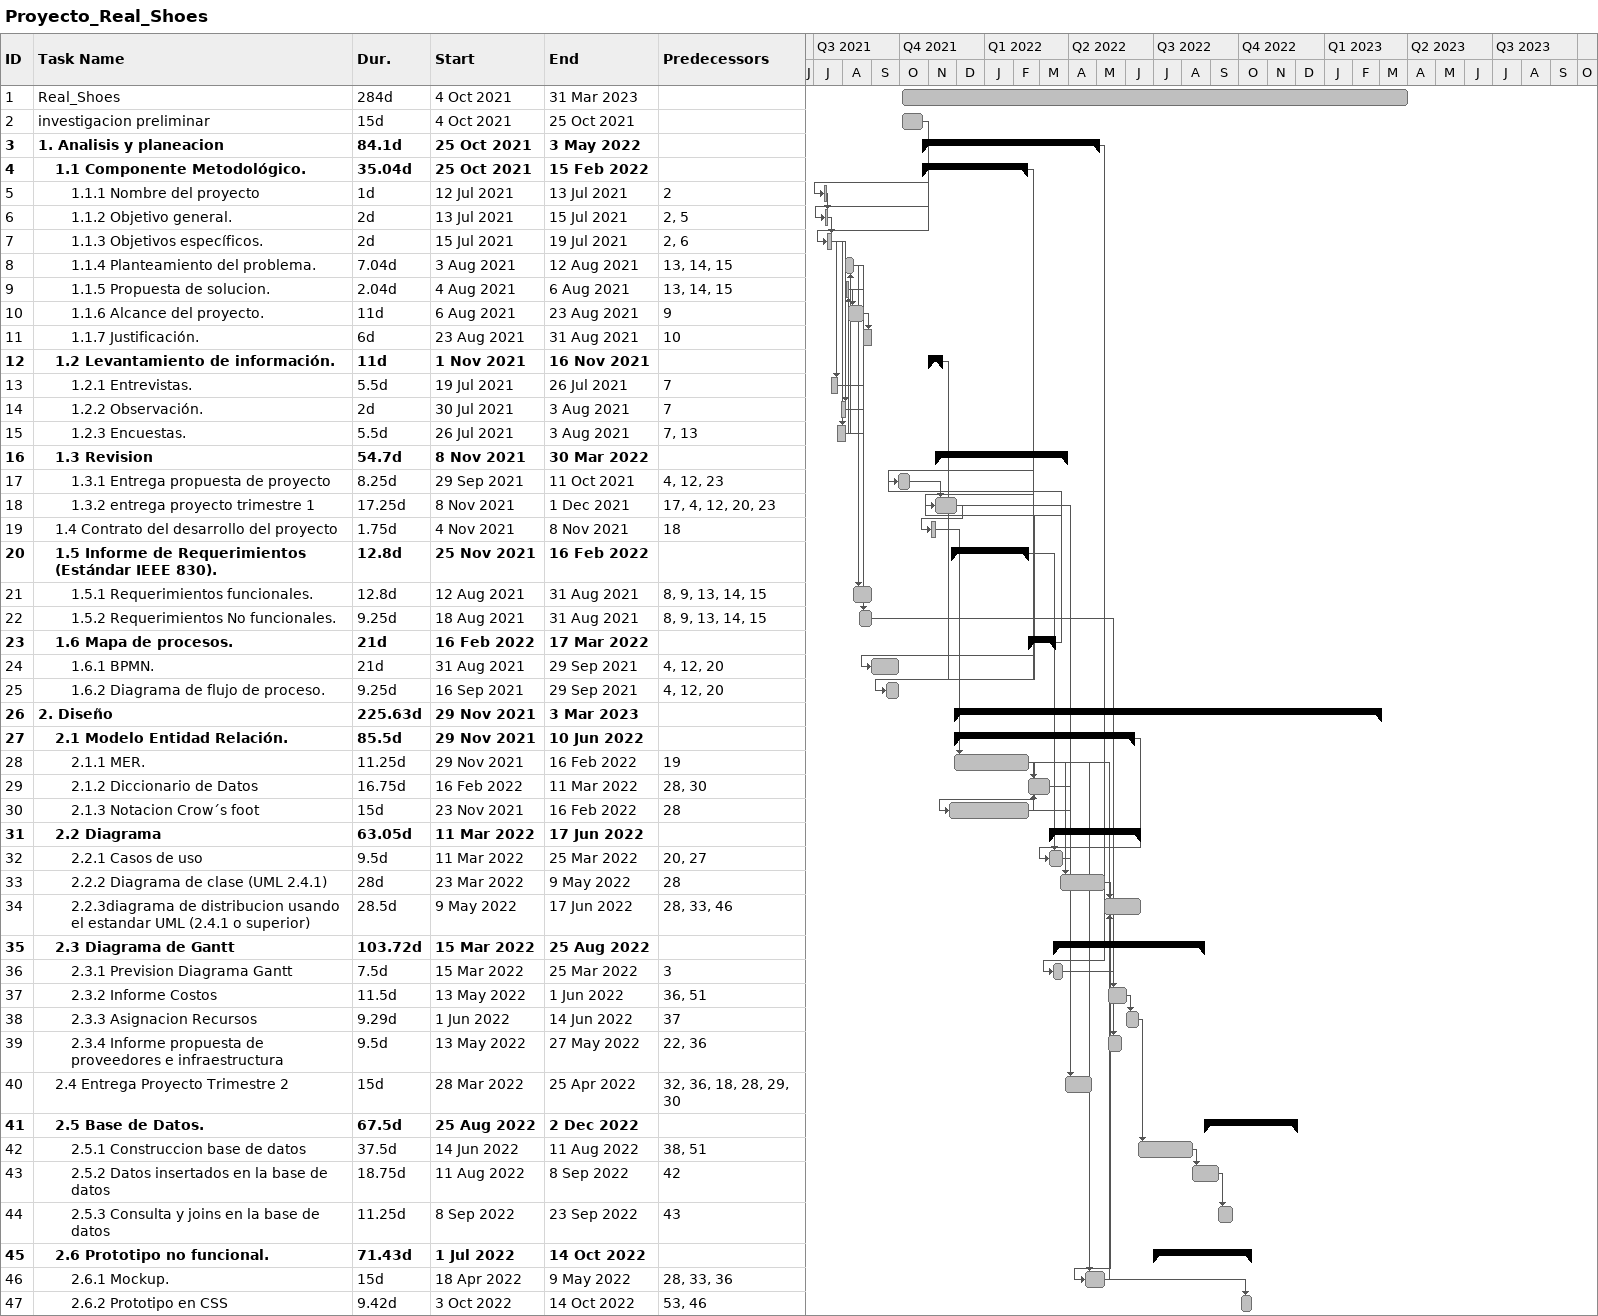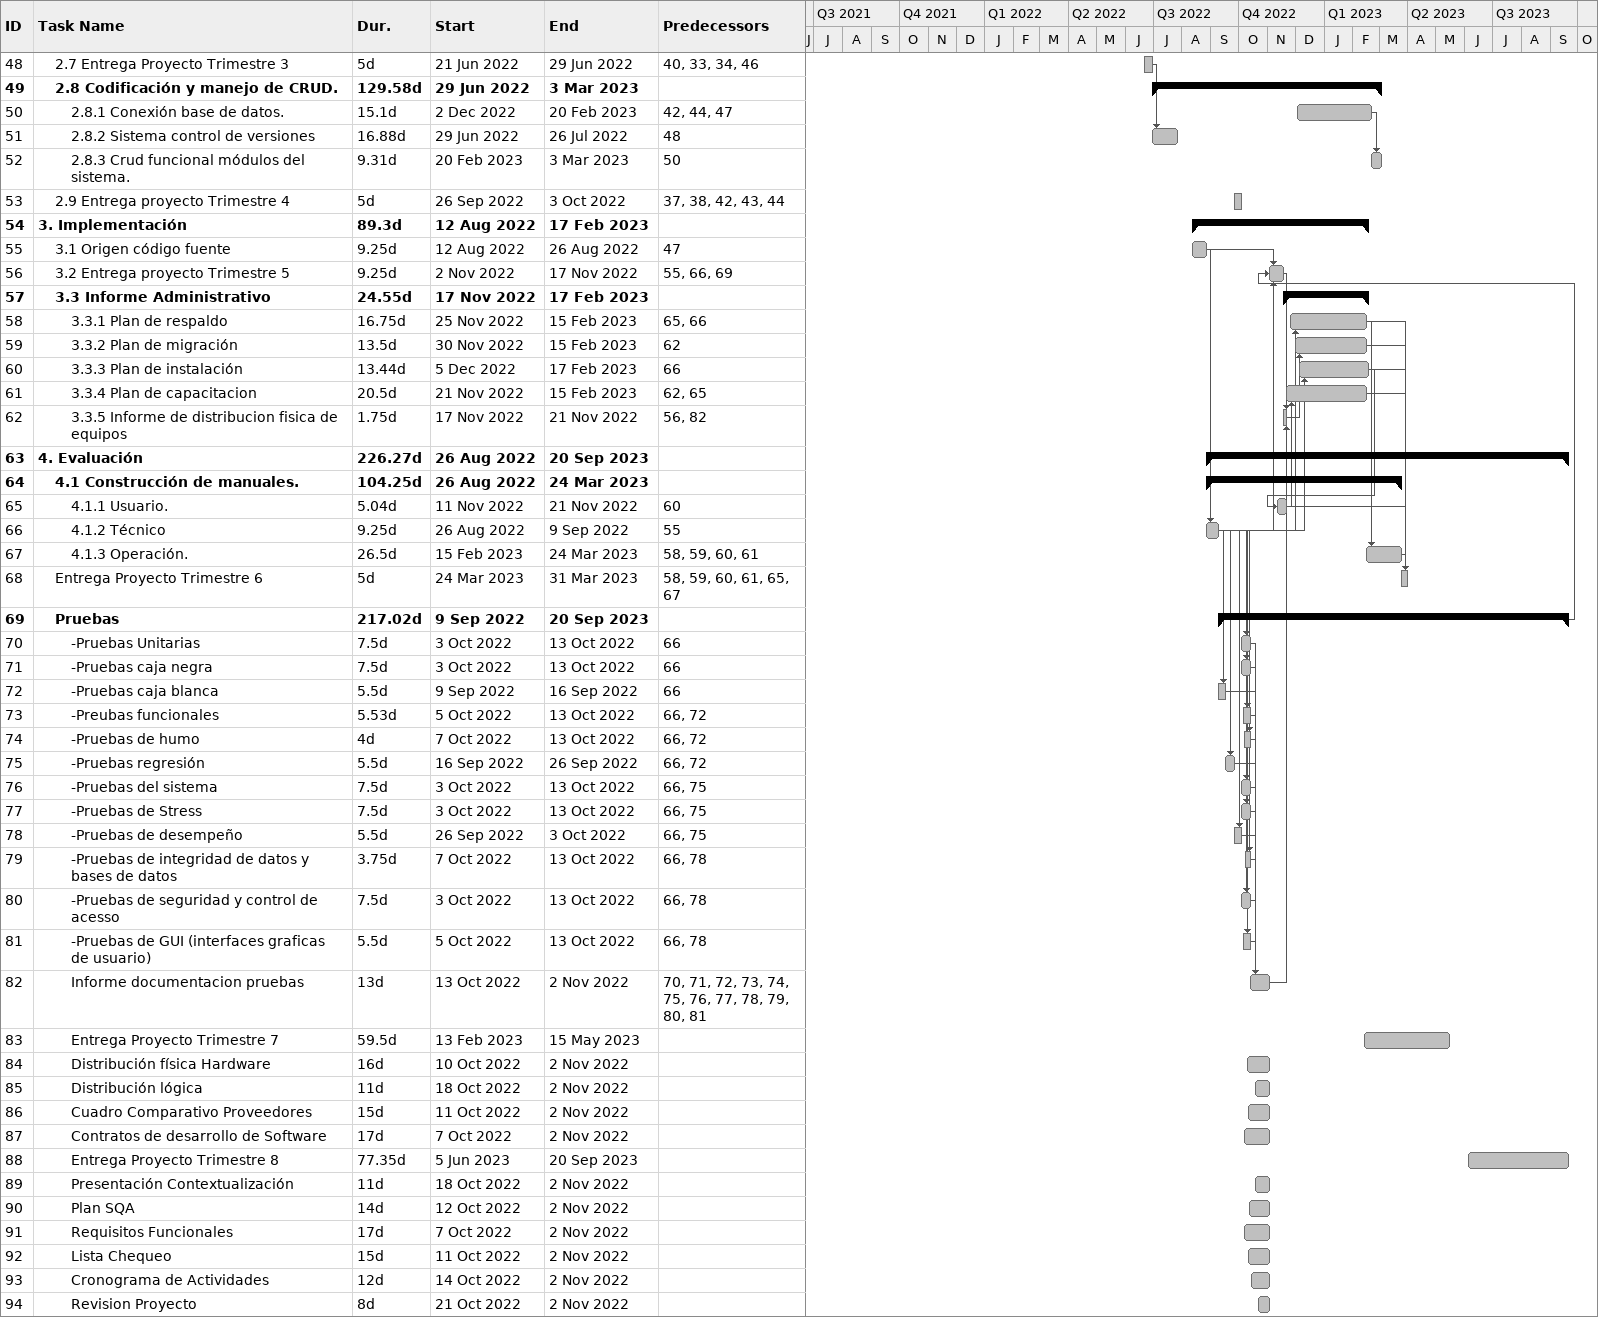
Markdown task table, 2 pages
Proyecto_Real_Shoes

| ID | Level | Task | Duration | Start | Finish | Predecessors |
|---|---|---|---|---|---|---|
| 1 | 1 | Real_Shoes | 284d | 2021-10-04 | 2023-03-31 |  |
| 2 | 1 | investigacion preliminar | 15d | 2021-10-04 | 2021-10-25 |  |
| 3 | 1 | **1. Analisis y planeacion** | 84.1d | 2021-10-25 | 2022-05-03 |  |
| 4 | 2 | **1.1 Componente Metodológico.** | 35.04d | 2021-10-25 | 2022-02-15 |  |
| 5 | 3 | 1.1.1 Nombre del proyecto | 1d | 2021-07-12 | 2021-07-13 | 2 |
| 6 | 3 | 1.1.2 Objetivo general. | 2d | 2021-07-13 | 2021-07-15 | 2, 5 |
| 7 | 3 | 1.1.3 Objetivos específicos. | 2d | 2021-07-15 | 2021-07-19 | 2, 6 |
| 8 | 3 | 1.1.4 Planteamiento del problema. | 7.04d | 2021-08-03 | 2021-08-12 | 13, 14, 15 |
| 9 | 3 | 1.1.5 Propuesta de solucion. | 2.04d | 2021-08-04 | 2021-08-06 | 13, 14, 15 |
| 10 | 3 | 1.1.6 Alcance del proyecto. | 11d | 2021-08-06 | 2021-08-23 | 9 |
| 11 | 3 | 1.1.7 Justificación. | 6d | 2021-08-23 | 2021-08-31 | 10 |
| 12 | 2 | **1.2 Levantamiento de información.** | 11d | 2021-11-01 | 2021-11-16 |  |
| 13 | 3 | 1.2.1 Entrevistas. | 5.5d | 2021-07-19 | 2021-07-26 | 7 |
| 14 | 3 | 1.2.2 Observación. | 2d | 2021-07-30 | 2021-08-03 | 7 |
| 15 | 3 | 1.2.3 Encuestas. | 5.5d | 2021-07-26 | 2021-08-03 | 7, 13 |
| 16 | 2 | **1.3 Revision** | 54.7d | 2021-11-08 | 2022-03-30 |  |
| 17 | 3 | 1.3.1 Entrega propuesta de proyecto | 8.25d | 2021-09-29 | 2021-10-11 | 4, 12, 23 |
| 18 | 3 | 1.3.2 entrega proyecto trimestre 1 | 17.25d | 2021-11-08 | 2021-12-01 | 17, 4, 12, 20, 23 |
| 19 | 2 | 1.4 Contrato del desarrollo del proyecto | 1.75d | 2021-11-04 | 2021-11-08 | 18 |
| 20 | 2 | **1.5 Informe de Requerimientos (Estándar IEEE 830).** | 12.8d | 2021-11-25 | 2022-02-16 |  |
| 21 | 3 | 1.5.1 Requerimientos funcionales. | 12.8d | 2021-08-12 | 2021-08-31 | 8, 9, 13, 14, 15 |
| 22 | 3 | 1.5.2 Requerimientos No funcionales. | 9.25d | 2021-08-18 | 2021-08-31 | 8, 9, 13, 14, 15 |
| 23 | 2 | **1.6 Mapa de procesos.** | 21d | 2022-02-16 | 2022-03-17 |  |
| 24 | 3 | 1.6.1 BPMN. | 21d | 2021-08-31 | 2021-09-29 | 4, 12, 20 |
| 25 | 3 | 1.6.2 Diagrama de flujo de proceso. | 9.25d | 2021-09-16 | 2021-09-29 | 4, 12, 20 |
| 26 | 1 | **2. Diseño** | 225.63d | 2021-11-29 | 2023-03-03 |  |
| 27 | 2 | **2.1 Modelo Entidad Relación.** | 85.5d | 2021-11-29 | 2022-06-10 |  |
| 28 | 3 | 2.1.1 MER. | 11.25d | 2021-11-29 | 2022-02-16 | 19 |
| 29 | 3 | 2.1.2 Diccionario de Datos | 16.75d | 2022-02-16 | 2022-03-11 | 28, 30 |
| 30 | 3 | 2.1.3 Notacion Crow´s foot | 15d | 2021-11-23 | 2022-02-16 | 28 |
| 31 | 2 | **2.2 Diagrama** | 63.05d | 2022-03-11 | 2022-06-17 |  |
| 32 | 3 | 2.2.1 Casos de uso | 9.5d | 2022-03-11 | 2022-03-25 | 20, 27 |
| 33 | 3 | 2.2.2 Diagrama de clase (UML 2.4.1) | 28d | 2022-03-23 | 2022-05-09 | 28 |
| 34 | 3 | 2.2.3diagrama de distribucion usando el estandar UML (2.4.1 o superior) | 28.5d | 2022-05-09 | 2022-06-17 | 28, 33, 46 |
| 35 | 2 | **2.3 Diagrama de Gantt** | 103.72d | 2022-03-15 | 2022-08-25 |  |
| 36 | 3 | 2.3.1 Prevision Diagrama Gantt | 7.5d | 2022-03-15 | 2022-03-25 | 3 |
| 37 | 3 | 2.3.2 Informe Costos | 11.5d | 2022-05-13 | 2022-06-01 | 36, 51 |
| 38 | 3 | 2.3.3 Asignacion Recursos | 9.29d | 2022-06-01 | 2022-06-14 | 37 |
| 39 | 3 | 2.3.4 Informe propuesta de proveedores e infraestructura | 9.5d | 2022-05-13 | 2022-05-27 | 22, 36 |
| 40 | 2 | 2.4 Entrega Proyecto Trimestre 2 | 15d | 2022-03-28 | 2022-04-25 | 32, 36, 18, 28, 29, 30 |
| 41 | 2 | **2.5 Base de Datos.** | 67.5d | 2022-08-25 | 2022-12-02 |  |
| 42 | 3 | 2.5.1 Construccion base de datos | 37.5d | 2022-06-14 | 2022-08-11 | 38, 51 |
| 43 | 3 | 2.5.2 Datos insertados en la base de datos | 18.75d | 2022-08-11 | 2022-09-08 | 42 |
| 44 | 3 | 2.5.3 Consulta y joins en la base de datos | 11.25d | 2022-09-08 | 2022-09-23 | 43 |
| 45 | 2 | **2.6 Prototipo no funcional.** | 71.43d | 2022-07-01 | 2022-10-14 |  |
| 46 | 3 | 2.6.1 Mockup. | 15d | 2022-04-18 | 2022-05-09 | 28, 33, 36 |
| 47 | 3 | 2.6.2 Prototipo en CSS | 9.42d | 2022-10-03 | 2022-10-14 | 53, 46 |
| 48 | 2 | 2.7 Entrega Proyecto Trimestre 3 | 5d | 2022-06-21 | 2022-06-29 | 40, 33, 34, 46 |
| 49 | 2 | **2.8 Codificación y manejo de CRUD.** | 129.58d | 2022-06-29 | 2023-03-03 |  |
| 50 | 3 | 2.8.1 Conexión base de datos. | 15.1d | 2022-12-02 | 2023-02-20 | 42, 44, 47 |
| 51 | 3 | 2.8.2 Sistema control de versiones | 16.88d | 2022-06-29 | 2022-07-26 | 48 |
| 52 | 3 | 2.8.3 Crud funcional módulos del sistema. | 9.31d | 2023-02-20 | 2023-03-03 | 50 |
| 53 | 2 | 2.9 Entrega proyecto Trimestre 4 | 5d | 2022-09-26 | 2022-10-03 | 37, 38, 42, 43, 44 |
| 54 | 1 | **3. Implementación** | 89.3d | 2022-08-12 | 2023-02-17 |  |
| 55 | 2 | 3.1 Origen código fuente | 9.25d | 2022-08-12 | 2022-08-26 | 47 |
| 56 | 2 | 3.2 Entrega proyecto Trimestre 5 | 9.25d | 2022-11-02 | 2022-11-17 | 55, 66, 69 |
| 57 | 2 | **3.3 Informe Administrativo** | 24.55d | 2022-11-17 | 2023-02-17 |  |
| 58 | 3 | 3.3.1 Plan de respaldo | 16.75d | 2022-11-25 | 2023-02-15 | 65, 66 |
| 59 | 3 | 3.3.2 Plan de migración | 13.5d | 2022-11-30 | 2023-02-15 | 62 |
| 60 | 3 | 3.3.3 Plan de instalación | 13.44d | 2022-12-05 | 2023-02-17 | 66 |
| 61 | 3 | 3.3.4 Plan de capacitacion | 20.5d | 2022-11-21 | 2023-02-15 | 62, 65 |
| 62 | 3 | 3.3.5 Informe de distribucion fisica de equipos | 1.75d | 2022-11-17 | 2022-11-21 | 56, 82 |
| 63 | 1 | **4. Evaluación** | 226.27d | 2022-08-26 | 2023-09-20 |  |
| 64 | 2 | **4.1 Construcción de manuales.** | 104.25d | 2022-08-26 | 2023-03-24 |  |
| 65 | 3 | 4.1.1 Usuario. | 5.04d | 2022-11-11 | 2022-11-21 | 60 |
| 66 | 3 | 4.1.2 Técnico | 9.25d | 2022-08-26 | 2022-09-09 | 55 |
| 67 | 3 | 4.1.3 Operación. | 26.5d | 2023-02-15 | 2023-03-24 | 58, 59, 60, 61 |
| 68 | 2 | Entrega Proyecto Trimestre 6 | 5d | 2023-03-24 | 2023-03-31 | 58, 59, 60, 61, 65, 67 |
| 69 | 2 | **Pruebas** | 217.02d | 2022-09-09 | 2023-09-20 |  |
| 70 | 3 | -Pruebas Unitarias | 7.5d | 2022-10-03 | 2022-10-13 | 66 |
| 71 | 3 | -Pruebas caja negra | 7.5d | 2022-10-03 | 2022-10-13 | 66 |
| 72 | 3 | -Pruebas caja blanca | 5.5d | 2022-09-09 | 2022-09-16 | 66 |
| 73 | 3 | -Preubas funcionales | 5.53d | 2022-10-05 | 2022-10-13 | 66, 72 |
| 74 | 3 | -Pruebas de humo | 4d | 2022-10-07 | 2022-10-13 | 66, 72 |
| 75 | 3 | -Pruebas regresión | 5.5d | 2022-09-16 | 2022-09-26 | 66, 72 |
| 76 | 3 | -Pruebas del sistema | 7.5d | 2022-10-03 | 2022-10-13 | 66, 75 |
| 77 | 3 | -Pruebas de Stress | 7.5d | 2022-10-03 | 2022-10-13 | 66, 75 |
| 78 | 3 | -Pruebas de desempeño | 5.5d | 2022-09-26 | 2022-10-03 | 66, 75 |
| 79 | 3 | -Pruebas de integridad de datos y bases de datos | 3.75d | 2022-10-07 | 2022-10-13 | 66, 78 |
| 80 | 3 | -Pruebas de seguridad y control de acesso | 7.5d | 2022-10-03 | 2022-10-13 | 66, 78 |
| 81 | 3 | -Pruebas de GUI (interfaces graficas de usuario) | 5.5d | 2022-10-05 | 2022-10-13 | 66, 78 |
| 82 | 3 | Informe documentacion pruebas | 13d | 2022-10-13 | 2022-11-02 | 70, 71, 72, 73, 74, 75, 76, 77, 78, 79, 80, 81 |
| 83 | 3 | Entrega Proyecto Trimestre 7 | 59.5d | 2023-02-13 | 2023-05-15 |  |
| 84 | 3 | Distribución física Hardware | 16d | 2022-10-10 | 2022-11-02 |  |
| 85 | 3 | Distribución lógica | 11d | 2022-10-18 | 2022-11-02 |  |
| 86 | 3 | Cuadro Comparativo Proveedores | 15d | 2022-10-11 | 2022-11-02 |  |
| 87 | 3 | Contratos de desarrollo de Software | 17d | 2022-10-07 | 2022-11-02 |  |
| 88 | 3 | Entrega Proyecto Trimestre 8 | 77.35d | 2023-06-05 | 2023-09-20 |  |
| 89 | 3 | Presentación Contextualización | 11d | 2022-10-18 | 2022-11-02 |  |
| 90 | 3 | Plan SQA | 14d | 2022-10-12 | 2022-11-02 |  |
| 91 | 3 | Requisitos Funcionales | 17d | 2022-10-07 | 2022-11-02 |  |
| 92 | 3 | Lista Chequeo | 15d | 2022-10-11 | 2022-11-02 |  |
| 93 | 3 | Cronograma de Actividades | 12d | 2022-10-14 | 2022-11-02 |  |
| 94 | 3 | Revision Proyecto | 8d | 2022-10-21 | 2022-11-02 |  |
